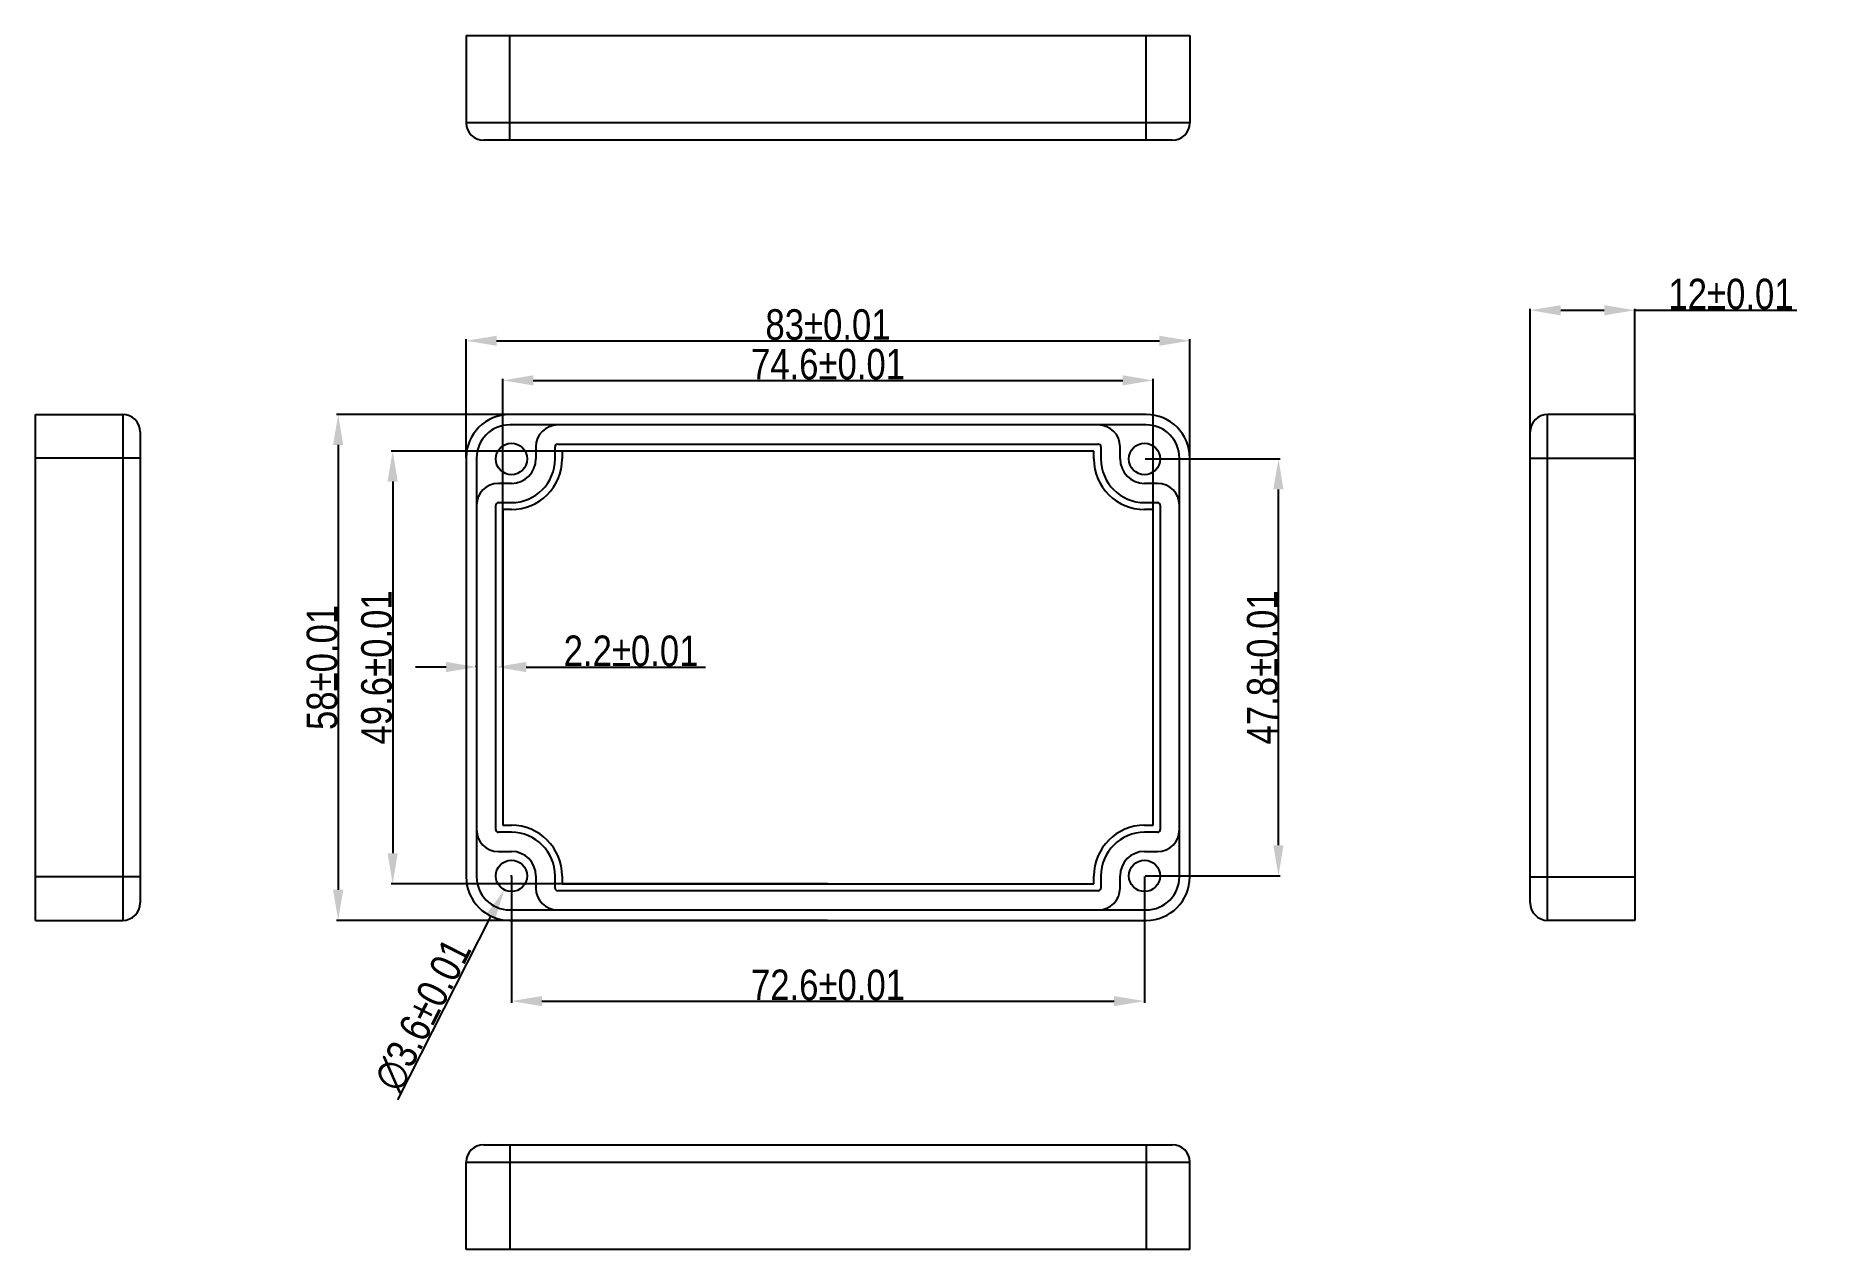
# Model space of a CAD drawing. Header units: millimetres. Extents: x 98 to 302, y 169 to 308.
import ezdxf

# ---------------------------------------------------------------- set-up
doc = ezdxf.new("R2010")
doc.units = ezdxf.units.MM
doc.header["$LTSCALE"] = 30.734
doc.header["$PDMODE"] = 3
doc.header["$PDSIZE"] = 8
doc.layers.get('0').update_dxf_attribs({"linetype": 'CONTINUOUS'})
doc.layers.get('Defpoints').update_dxf_attribs({"linetype": 'CONTINUOUS'})
doc.layers.add('02___PRT_ALL_AXES', color=7, linetype='CONTINUOUS')
doc.styles.get("Standard").update_dxf_attribs({"font": 'txt', "width": 0.85})
doc.dimstyles.get("Standard").update_dxf_attribs({"dimtxt": 3.5, "dimasz": 3.5, "dimexe": 0.18, "dimexo": 0.0625, "dimgap": 0.09, "dimtad": 1, "dimdsep": 46, "dimtxsty": 'Standard', "dimcen": 0.09, "dimadec": 0, "dimazin": 0, "dimtol": 1, "dimtp": 0.01, "dimtm": 0.01, "dimtfac": 1, "dimtofl": 0, "dimtmove": 0, "dimatfit": 3, "dimfxl": 1, "dimtolj": 1, "dimarcsym": 0})

# ---------------------------------------------------------------- blocks, each defined once
blk = doc.blocks.new('*D0')
at = {"color": 0, "lineweight": -2, "transparency": 16777216}
for p, q in [((147.51, 259.89), (147.51, 273.46)), ((151.01, 273.28), (227.01, 273.28)), ((230.51, 259.89), (230.51, 273.46))]:
    blk.add_line(p, q, dxfattribs=at)
at = {"color": 0, "transparency": 16777216}
for points in [[(151.01, 273.86), (151.01, 272.7), (147.51, 273.28)], [(227.01, 273.86), (227.01, 272.7), (230.51, 273.28)]]:
    blk.add_solid(points, dxfattribs=at)
at = {"layer": 'Defpoints', "color": 0, "transparency": 16777216}
for p in [(230.51, 273.28), (147.51, 259.83), (230.51, 259.83)]:
    blk.add_point(p, dxfattribs=at)
at = {"color": 0, "transparency": 16777216, "insert": (189.01, 275.12), "char_height": 3.5, "attachment_point": 5}
blk.add_mtext('\\A1;83±0.01', dxfattribs=at)
blk = doc.blocks.new('*D1')
at = {"color": 0, "lineweight": -2, "transparency": 16777216}
for p, q in [((188.95, 264.83), (132.66, 264.83)), ((132.84, 261.33), (132.84, 210.33)), ((188.95, 206.83), (132.66, 206.83))]:
    blk.add_line(p, q, dxfattribs=at)
at = {"color": 0, "transparency": 16777216}
for points in [[(132.25, 261.33), (133.42, 261.33), (132.84, 264.83)], [(132.25, 210.33), (133.42, 210.33), (132.84, 206.83)]]:
    blk.add_solid(points, dxfattribs=at)
at = {"layer": 'Defpoints', "color": 0, "transparency": 16777216}
for p in [(189.01, 264.83), (132.84, 206.83), (189.01, 206.83)]:
    blk.add_point(p, dxfattribs=at)
at = {"color": 0, "transparency": 16777216, "insert": (131, 235.83), "char_height": 3.5, "attachment_point": 5, "rotation": 90}
blk.add_mtext('\\A1;58±0.01', dxfattribs=at)
blk = doc.blocks.new('*D2')
at = {"color": 0, "lineweight": -2, "transparency": 16777216}
for p, q in [((188.95, 260.63), (138.91, 260.63)), ((139.09, 257.13), (139.09, 214.53)), ((188.95, 211.03), (138.91, 211.03))]:
    blk.add_line(p, q, dxfattribs=at)
at = {"color": 0, "transparency": 16777216}
for points in [[(138.5, 257.13), (139.67, 257.13), (139.09, 260.63)], [(138.5, 214.53), (139.67, 214.53), (139.09, 211.03)]]:
    blk.add_solid(points, dxfattribs=at)
at = {"layer": 'Defpoints', "color": 0, "transparency": 16777216}
for p in [(189.01, 260.63), (139.09, 211.03), (189.01, 211.03)]:
    blk.add_point(p, dxfattribs=at)
at = {"color": 0, "transparency": 16777216, "insert": (137.25, 235.83), "char_height": 3.5, "attachment_point": 5, "rotation": 90}
blk.add_mtext('\\A1;49.6±0.01', dxfattribs=at)
blk = doc.blocks.new('*D3')
at = {"color": 0, "lineweight": -2, "transparency": 16777216}
for p, q in [((151.71, 235.89), (151.71, 268.92)), ((155.21, 268.74), (222.81, 268.74)), ((226.31, 235.89), (226.31, 268.92))]:
    blk.add_line(p, q, dxfattribs=at)
at = {"color": 0, "transparency": 16777216}
for points in [[(155.21, 269.32), (155.21, 268.16), (151.71, 268.74)], [(222.81, 269.32), (222.81, 268.16), (226.31, 268.74)]]:
    blk.add_solid(points, dxfattribs=at)
at = {"layer": 'Defpoints', "color": 0, "transparency": 16777216}
for p in [(226.31, 268.74), (151.71, 235.83), (226.31, 235.83)]:
    blk.add_point(p, dxfattribs=at)
at = {"color": 0, "transparency": 16777216, "insert": (189.01, 270.58), "char_height": 3.5, "attachment_point": 5}
blk.add_mtext('\\A1;74.6±0.01', dxfattribs=at)
blk = doc.blocks.new('*D6')
at = {"color": 0, "lineweight": -2, "transparency": 16777216}
for p, q in [((152.71, 211.86), (152.71, 197.39)), ((225.31, 211.86), (225.31, 197.39)), ((156.21, 197.57), (221.81, 197.57))]:
    blk.add_line(p, q, dxfattribs=at)
at = {"color": 0, "transparency": 16777216}
for points in [[(156.21, 198.15), (156.21, 196.98), (152.71, 197.57)], [(221.81, 198.15), (221.81, 196.98), (225.31, 197.57)]]:
    blk.add_solid(points, dxfattribs=at)
at = {"layer": 'Defpoints', "color": 0, "transparency": 16777216}
for p in [(152.71, 211.93), (225.31, 211.93), (225.31, 197.57)]:
    blk.add_point(p, dxfattribs=at)
at = {"color": 0, "transparency": 16777216, "insert": (189.01, 199.41), "char_height": 3.5, "attachment_point": 5}
blk.add_mtext('\\A1;72.6±0.01', dxfattribs=at)
blk = doc.blocks.new('*D7')
at = {"color": 0, "lineweight": -2, "transparency": 16777216}
for p, q in [((225.37, 259.73), (240.85, 259.73)), ((240.67, 215.43), (240.67, 256.23)), ((225.37, 211.93), (240.85, 211.93))]:
    blk.add_line(p, q, dxfattribs=at)
at = {"color": 0, "transparency": 16777216}
for points in [[(240.08, 256.23), (241.25, 256.23), (240.67, 259.73)], [(240.08, 215.43), (241.25, 215.43), (240.67, 211.93)]]:
    blk.add_solid(points, dxfattribs=at)
at = {"layer": 'Defpoints', "color": 0, "transparency": 16777216}
for p in [(225.31, 259.73), (240.67, 259.73), (225.31, 211.93)]:
    blk.add_point(p, dxfattribs=at)
at = {"color": 0, "transparency": 16777216, "insert": (238.83, 235.83), "char_height": 3.5, "attachment_point": 5, "rotation": 90}
blk.add_mtext('\\A1;47.8±0.01', dxfattribs=at)
blk = doc.blocks.new('*D8')
at = {"color": 0, "lineweight": -2, "transparency": 16777216}
for p, q in [((269.54, 259.89), (269.54, 276.96)), ((273.04, 276.78), (278.04, 276.78)), ((281.54, 259.89), (281.54, 276.96)), ((281.54, 276.78), (300.1, 276.78))]:
    blk.add_line(p, q, dxfattribs=at)
at = {"color": 0, "transparency": 16777216}
for points in [[(273.04, 277.36), (273.04, 276.19), (269.54, 276.78)], [(278.04, 277.36), (278.04, 276.19), (281.54, 276.78)]]:
    blk.add_solid(points, dxfattribs=at)
at = {"layer": 'Defpoints', "color": 0, "transparency": 16777216}
for p in [(281.54, 276.78), (269.54, 259.83), (281.54, 259.83)]:
    blk.add_point(p, dxfattribs=at)
at = {"color": 0, "transparency": 16777216, "insert": (292.57, 278.62), "char_height": 3.5, "attachment_point": 5}
blk.add_mtext('\\A1;12±0.01', dxfattribs=at)
blk = doc.blocks.new('*D9')
at = {"color": 0, "lineweight": -2, "transparency": 16777216}
for p, q in [((152.62, 211.93), (152.8, 211.93)), ((152.71, 211.84), (152.71, 212.02)), ((139.67, 186.24), (150.31, 207.2))]:
    blk.add_line(p, q, dxfattribs=at)
at = {"color": 0, "transparency": 16777216}
blk.add_solid([(149.79, 207.47), (150.83, 206.94), (151.9, 210.32)], dxfattribs=at)
at = {"layer": 'Defpoints', "color": 0, "transparency": 16777216}
for p in [(153.53, 213.53), (151.9, 210.32)]:
    blk.add_point(p, dxfattribs=at)
at = {"color": 0, "transparency": 16777216, "insert": (142.56, 195.99), "char_height": 3.5, "attachment_point": 5, "rotation": 63.0823}
blk.add_mtext('\\A1;∅3.6±0.01', dxfattribs=at)
blk = doc.blocks.new('*D10')
at = {"color": 0, "lineweight": -2, "transparency": 16777216}
for p, q in [((145.21, 235.87), (141.71, 235.87)), ((148.71, 235.89), (148.71, 236.05)), ((150.91, 235.89), (150.91, 236.05)), ((154.41, 235.87), (174.95, 235.87))]:
    blk.add_line(p, q, dxfattribs=at)
at = {"color": 0, "transparency": 16777216}
for points in [[(145.21, 236.46), (145.21, 235.29), (148.71, 235.87)], [(154.41, 236.46), (154.41, 235.29), (150.91, 235.87)]]:
    blk.add_solid(points, dxfattribs=at)
at = {"layer": 'Defpoints', "color": 0, "transparency": 16777216}
for p in [(148.71, 235.83), (150.91, 235.87), (150.91, 235.83)]:
    blk.add_point(p, dxfattribs=at)
at = {"color": 0, "transparency": 16777216, "insert": (166.43, 237.71), "char_height": 3.5, "attachment_point": 5}
blk.add_mtext('\\A1;2.2±0.01', dxfattribs=at)

msp = doc.modelspace()

# ---------------------------------------------------------------- linework, layer by layer
at = {"color": 7, "linetype": 'Continuous'}
for p, q in [((147.51, 308.269), (147.51, 298.269)), ((147.51, 308.269), (230.51, 308.269)), ((152.51, 296.269), (152.51, 308.269)), ((225.51, 296.269), (225.51, 308.269)), ((230.51, 308.269), (230.51, 298.269)), ((230.51, 298.269), (147.51, 298.269)), ((228.51, 296.269), (149.51, 296.269)), ((98.139, 206.827), (98.139, 264.827)), ((98.139, 264.827), (108.139, 264.827)), ((108.139, 264.827), (108.139, 206.827)), ((225.51, 264.827), (152.51, 264.827)), ((225.51, 263.627), (152.51, 263.627)), ((281.542, 264.827), (271.542, 264.827)), ((271.542, 206.827), (271.542, 264.827)), ((281.542, 264.827), (281.542, 206.827)), ((110.139, 262.827), (110.139, 208.827)), ((158.01, 261.427), (220.01, 261.427)), ((269.542, 208.827), (269.542, 262.827)), ((110.139, 259.827), (98.139, 259.827)), ((147.51, 259.827), (147.51, 211.827)), ((148.71, 259.827), (148.71, 211.827)), ((155.51, 261.127), (155.51, 259.727)), ((157.71, 259.727), (157.71, 261.127)), ((158.51, 260.627), (158.51, 259.727)), ((219.51, 260.627), (158.51, 260.627)), ((219.51, 259.727), (219.51, 260.627)), ((220.31, 261.127), (220.31, 259.727)), ((222.51, 259.727), (222.51, 261.127)), ((229.31, 211.827), (229.31, 259.827)), ((230.51, 211.827), (230.51, 259.827)), ((269.542, 259.827), (281.542, 259.827)), ((152.71, 256.927), (151.21, 256.927)), ((226.81, 256.927), (225.31, 256.927)), ((150.91, 217.227), (150.91, 254.427)), ((151.21, 254.727), (152.71, 254.727)), ((151.71, 253.927), (151.71, 217.727)), ((152.71, 253.927), (151.71, 253.927)), ((225.31, 254.727), (226.81, 254.727)), ((226.31, 253.927), (225.31, 253.927)), ((226.31, 217.727), (226.31, 253.927)), ((227.11, 254.427), (227.11, 217.227)), ((152.71, 216.927), (151.21, 216.927)), ((151.71, 217.727), (152.71, 217.727)), ((225.31, 217.727), (226.31, 217.727)), ((226.81, 216.927), (225.31, 216.927)), ((151.21, 214.727), (152.71, 214.727)), ((225.31, 214.727), (226.81, 214.727)), ((110.139, 211.827), (98.139, 211.827)), ((155.51, 211.927), (155.51, 210.527)), ((157.71, 210.527), (157.71, 211.927)), ((158.51, 211.927), (158.51, 211.027)), ((158.51, 211.027), (219.51, 211.027)), ((219.51, 211.027), (219.51, 211.927)), ((220.31, 211.927), (220.31, 210.527)), ((222.51, 210.527), (222.51, 211.927)), ((269.542, 211.827), (281.542, 211.827)), ((220.01, 210.227), (158.01, 210.227)), ((98.139, 206.827), (108.139, 206.827)), ((152.51, 208.027), (225.51, 208.027)), ((152.51, 206.827), (225.51, 206.827)), ((281.542, 206.827), (271.542, 206.827)), ((149.51, 181.102), (228.51, 181.102)), ((152.51, 181.102), (152.51, 169.102)), ((225.51, 181.102), (225.51, 169.102)), ((147.51, 179.102), (230.51, 179.102)), ((147.51, 169.102), (147.51, 179.102)), ((230.51, 169.102), (230.51, 179.102)), ((230.51, 169.102), (147.51, 169.102))]:
    msp.add_line(p, q, dxfattribs=at)
for centre, radius, start, end in [((149.51, 298.269), 2, 180, 270), ((228.51, 298.269), 2, 270, 0), ((108.139, 262.827), 2, 0, 90), ((152.51, 259.827), 5, 90, 180), ((152.51, 259.827), 3.8, 90, 180), ((158.01, 261.127), 2.5, 90, 180), ((220.01, 261.127), 2.5, 0, 90), ((225.51, 259.827), 5, 0, 90), ((225.51, 259.827), 3.8, 0, 90), ((271.542, 262.827), 2, 90, 180), ((158.01, 261.127), 0.3, 90, 180), ((220.01, 261.127), 0.3, 0, 90), ((152.71, 259.727), 5.8, 270, 0), ((152.71, 259.727), 5, 270, 0), ((152.71, 259.727), 2.8, 270, 0), ((225.31, 259.727), 5.8, 180, 270), ((225.31, 259.727), 5, 180, 270), ((225.31, 259.727), 2.8, 180, 270), ((151.21, 254.427), 2.5, 90, 180), ((226.81, 254.427), 2.5, 0, 90), ((151.21, 254.427), 0.3, 90, 180), ((226.81, 254.427), 0.3, 0, 90), ((151.21, 217.227), 2.5, 180, 270), ((151.21, 217.227), 0.3, 180, 270), ((152.71, 211.927), 5.8, 0, 90), ((152.71, 211.927), 5, 0, 90), ((225.31, 211.927), 5.8, 90, 180), ((225.31, 211.927), 5, 90, 180), ((226.81, 217.227), 2.5, 270, 0), ((226.81, 217.227), 0.3, 270, 0), ((152.71, 211.927), 2.8, 0, 90), ((225.31, 211.927), 2.8, 90, 180), ((152.51, 211.827), 5, 180, 270), ((152.51, 211.827), 3.8, 180, 270), ((158.01, 210.527), 2.5, 180, 270), ((158.01, 210.527), 0.3, 180, 270), ((220.01, 210.527), 2.5, 270, 0), ((220.01, 210.527), 0.3, 270, 0), ((225.51, 211.827), 5, 270, 0), ((225.51, 211.827), 3.8, 270, 0), ((108.139, 208.827), 2, 270, 0), ((271.542, 208.827), 2, 180, 270), ((149.51, 179.102), 2, 90, 180), ((228.51, 179.102), 2, 0, 90)]:
    msp.add_arc(centre, radius, start, end, dxfattribs=at)
at = {"layer": '02___PRT_ALL_AXES', "color": 7, "linetype": 'Continuous'}
for centre in [(152.71, 259.727), (225.31, 259.727), (152.71, 211.927), (225.31, 211.927)]:
    msp.add_circle(centre, 1.8, dxfattribs=at)

# ---------------------------------------------------------------- dimensions: what is measured, and where the dimension line sits
for base, p1, p2, picture, middle in [((281.542, 276.778), (269.542, 259.827), (281.542, 259.827), '*D8', (292.57, 278.618)), ((230.51, 273.278), (147.51, 259.827), (230.51, 259.827), '*D0', (189.01, 275.118)), ((226.31, 268.739), (151.71, 235.827), (226.31, 235.827), '*D3', (189.01, 270.579)), ((150.91, 235.875), (148.71, 235.827), (150.91, 235.827), '*D10', (166.43, 237.715)), ((225.31, 197.565), (152.71, 211.927), (225.31, 211.927), '*D6', (189.01, 199.405))]:
    dim = msp.add_linear_dim(base=base, p1=p1, p2=p2, dimstyle='Standard')
    dim.commit()
    dim.dimension.update_dxf_attribs({"geometry": picture, "text_midpoint": middle})
for base, p1, p2, picture, middle in [((132.836, 206.827), (189.01, 264.827), (189.01, 206.827), '*D1', (132.836, 235.827)), ((139.086, 211.027), (189.01, 260.627), (189.01, 211.027), '*D2', (139.086, 235.827))]:
    dim = msp.add_linear_dim(base=base, p1=p1, p2=p2, angle=90, dimstyle='Standard')
    dim.commit()
    dim.dimension.update_dxf_attribs({"geometry": picture, "text_midpoint": middle, "dimtype": 160})
dim = msp.add_linear_dim(base=(240.667, 259.727), p1=(225.31, 211.927), p2=(225.31, 259.727), angle=90, dimstyle='Standard')
dim.commit()
dim.dimension.update_dxf_attribs({"geometry": '*D7', "text_midpoint": (238.827, 235.827)})
dim = msp.add_diameter_dim_2p(p1=(153.525, 213.532), p2=(151.896, 210.322), dimstyle='Standard')
dim.commit()
dim.dimension.update_dxf_attribs({"geometry": '*D9', "text_midpoint": (142.556, 195.991)})

doc.saveas('drawing.dxf')
